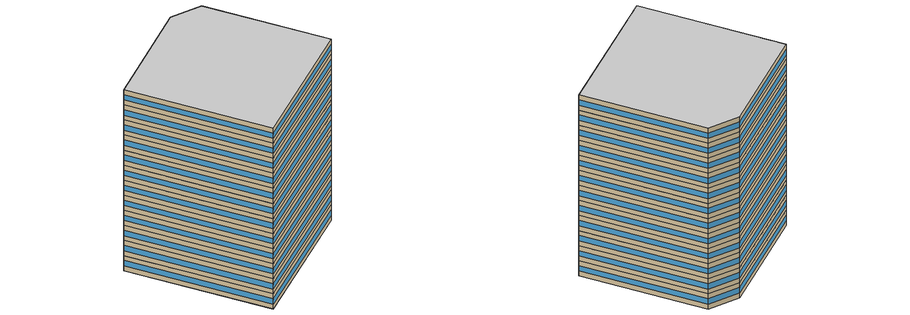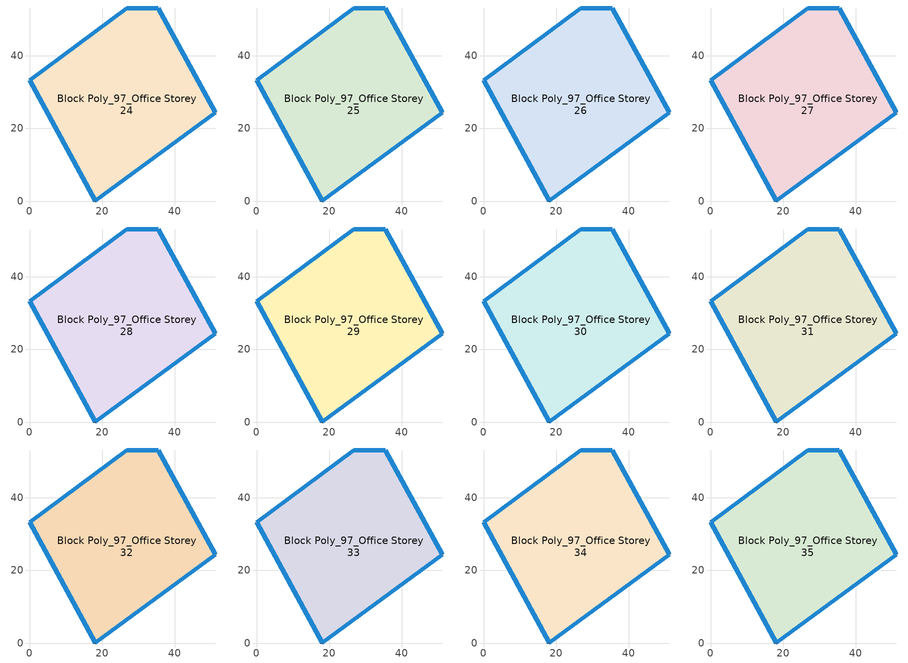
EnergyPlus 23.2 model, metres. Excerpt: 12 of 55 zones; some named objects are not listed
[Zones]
Block Poly_97_Office Storey 24
 floor to Block Poly_97_Office Storey 23 (HSCWZ_Public&Industrial_1995_FloorSlab): 35.51,53.2 51.22,24.39 18.12,0 0,33.28 26.85,53.21 z96
 wall outside (HSCWZ_Public&Industrial_1995_ExtWall): 26.85,53.21 0,33.28 18.12,0 51.22,24.39 35.51,53.2 26.85,53.21 z96:100
 window (HSCWZ_Public&Industrial_1995_Win): 26.83,53.2 0.01,33.29 / 0.01,33.27 18.11,0.02 / 18.14,0.01 51.21,24.37 / 51.21,24.4 35.52,53.19 / 35.51,53.2 26.85,53.21 z97.3:98.7
Block Poly_97_Office Storey 25
 floor to Block Poly_97_Office Storey 24 (HSCWZ_Public&Industrial_1995_FloorSlab): 35.51,53.2 51.22,24.39 18.12,0 0,33.28 26.85,53.21 z100
 wall outside (HSCWZ_Public&Industrial_1995_ExtWall): 26.85,53.21 0,33.28 18.12,0 51.22,24.39 35.51,53.2 26.85,53.21 z100:104
 window (HSCWZ_Public&Industrial_1995_Win): 26.83,53.2 0.01,33.29 / 0.01,33.27 18.11,0.02 / 18.14,0.01 51.21,24.37 / 51.21,24.4 35.52,53.19 / 35.51,53.2 26.85,53.21 z101.3:102.7
Block Poly_97_Office Storey 26
 floor to Block Poly_97_Office Storey 25 (HSCWZ_Public&Industrial_1995_FloorSlab): 35.51,53.2 51.22,24.39 18.12,0 0,33.28 26.85,53.21 z104
 wall outside (HSCWZ_Public&Industrial_1995_ExtWall): 26.85,53.21 0,33.28 18.12,0 51.22,24.39 35.51,53.2 26.85,53.21 z104:108
 window (HSCWZ_Public&Industrial_1995_Win): 26.83,53.2 0.01,33.29 / 0.01,33.27 18.11,0.02 / 18.14,0.01 51.21,24.37 / 51.21,24.4 35.52,53.19 / 35.51,53.2 26.85,53.21 z105.3:106.7
Block Poly_97_Office Storey 27
 floor to Block Poly_97_Office Storey 26 (HSCWZ_Public&Industrial_1995_FloorSlab): 35.51,53.2 51.22,24.39 18.12,0 0,33.28 26.85,53.21 z108
 wall outside (HSCWZ_Public&Industrial_1995_ExtWall): 26.85,53.21 0,33.28 18.12,0 51.22,24.39 35.51,53.2 26.85,53.21 z108:112
 window (HSCWZ_Public&Industrial_1995_Win): 26.83,53.2 0.01,33.29 / 0.01,33.27 18.11,0.02 / 18.14,0.01 51.21,24.37 / 51.21,24.4 35.52,53.19 / 35.51,53.2 26.85,53.21 z109.3:110.7
Block Poly_97_Office Storey 28
 floor to Block Poly_97_Office Storey 27 (HSCWZ_Public&Industrial_1995_FloorSlab): 35.51,53.2 51.22,24.39 18.12,0 0,33.28 26.85,53.21 z112
 wall outside (HSCWZ_Public&Industrial_1995_ExtWall): 26.85,53.21 0,33.28 18.12,0 51.22,24.39 35.51,53.2 26.85,53.21 z112:116
 window (HSCWZ_Public&Industrial_1995_Win): 26.83,53.2 0.01,33.29 / 0.01,33.27 18.11,0.02 / 18.14,0.01 51.21,24.37 / 51.21,24.4 35.52,53.19 / 35.51,53.2 26.85,53.21 z113.3:114.7
Block Poly_97_Office Storey 29
 floor to Block Poly_97_Office Storey 28 (HSCWZ_Public&Industrial_1995_FloorSlab): 35.51,53.2 51.22,24.39 18.12,0 0,33.28 26.85,53.21 z116
 wall outside (HSCWZ_Public&Industrial_1995_ExtWall): 26.85,53.21 0,33.28 18.12,0 51.22,24.39 35.51,53.2 26.85,53.21 z116:120
 window (HSCWZ_Public&Industrial_1995_Win): 26.83,53.2 0.01,33.29 / 0.01,33.27 18.11,0.02 / 18.14,0.01 51.21,24.37 / 51.21,24.4 35.52,53.19 / 35.51,53.2 26.85,53.21 z117.3:118.7
Block Poly_97_Office Storey 30
 floor to Block Poly_97_Office Storey 29 (HSCWZ_Public&Industrial_1995_FloorSlab): 35.51,53.2 51.22,24.39 18.12,0 0,33.28 26.85,53.21 z120
 wall outside (HSCWZ_Public&Industrial_1995_ExtWall): 26.85,53.21 0,33.28 18.12,0 51.22,24.39 35.51,53.2 26.85,53.21 z120:124
 window (HSCWZ_Public&Industrial_1995_Win): 26.83,53.2 0.01,33.29 / 0.01,33.27 18.11,0.02 / 18.14,0.01 51.21,24.37 / 51.21,24.4 35.52,53.19 / 35.51,53.2 26.85,53.21 z121.3:122.7
Block Poly_97_Office Storey 31
 floor to Block Poly_97_Office Storey 30 (HSCWZ_Public&Industrial_1995_FloorSlab): 35.51,53.2 51.22,24.39 18.12,0 0,33.28 26.85,53.21 z124
 wall outside (HSCWZ_Public&Industrial_1995_ExtWall): 26.85,53.21 0,33.28 18.12,0 51.22,24.39 35.51,53.2 26.85,53.21 z124:128
 window (HSCWZ_Public&Industrial_1995_Win): 26.83,53.2 0.01,33.29 / 0.01,33.27 18.11,0.02 / 18.14,0.01 51.21,24.37 / 51.21,24.4 35.52,53.19 / 35.51,53.2 26.85,53.21 z125.3:126.7
Block Poly_97_Office Storey 32
 floor to Block Poly_97_Office Storey 31 (HSCWZ_Public&Industrial_1995_FloorSlab): 35.51,53.2 51.22,24.39 18.12,0 0,33.28 26.85,53.21 z128
 wall outside (HSCWZ_Public&Industrial_1995_ExtWall): 26.85,53.21 0,33.28 18.12,0 51.22,24.39 35.51,53.2 26.85,53.21 z128:132
 window (HSCWZ_Public&Industrial_1995_Win): 26.83,53.2 0.01,33.29 / 0.01,33.27 18.11,0.02 / 18.14,0.01 51.21,24.37 / 51.21,24.4 35.52,53.19 / 35.51,53.2 26.85,53.21 z129.3:130.7
Block Poly_97_Office Storey 33
 floor to Block Poly_97_Office Storey 32 (HSCWZ_Public&Industrial_1995_FloorSlab): 35.51,53.2 51.22,24.39 18.12,0 0,33.28 26.85,53.21 z132
 wall outside (HSCWZ_Public&Industrial_1995_ExtWall): 26.85,53.21 0,33.28 18.12,0 51.22,24.39 35.51,53.2 26.85,53.21 z132:136
 window (HSCWZ_Public&Industrial_1995_Win): 26.83,53.2 0.01,33.29 / 0.01,33.27 18.11,0.02 / 18.14,0.01 51.21,24.37 / 51.21,24.4 35.52,53.19 / 35.51,53.2 26.85,53.21 z133.3:134.7
Block Poly_97_Office Storey 34
 floor to Block Poly_97_Office Storey 33 (HSCWZ_Public&Industrial_1995_FloorSlab): 35.51,53.2 51.22,24.39 18.12,0 0,33.28 26.85,53.21 z136
 wall outside (HSCWZ_Public&Industrial_1995_ExtWall): 26.85,53.21 0,33.28 18.12,0 51.22,24.39 35.51,53.2 26.85,53.21 z136:140
 window (HSCWZ_Public&Industrial_1995_Win): 26.83,53.2 0.01,33.29 / 0.01,33.27 18.11,0.02 / 18.14,0.01 51.21,24.37 / 51.21,24.4 35.52,53.19 / 35.51,53.2 26.85,53.21 z137.3:138.7
Block Poly_97_Office Storey 35
 floor to Block Poly_97_Office Storey 34 (HSCWZ_Public&Industrial_1995_FloorSlab): 35.51,53.2 51.22,24.39 18.12,0 0,33.28 26.85,53.21 z140
 wall outside (HSCWZ_Public&Industrial_1995_ExtWall): 26.85,53.21 0,33.28 18.12,0 51.22,24.39 35.51,53.2 26.85,53.21 z140:144
 window (HSCWZ_Public&Industrial_1995_Win): 26.83,53.2 0.01,33.29 / 0.01,33.27 18.11,0.02 / 18.14,0.01 51.21,24.37 / 51.21,24.4 35.52,53.19 / 35.51,53.2 26.85,53.21 z141.3:142.7
 ceiling to Block Poly_97_Office Storey 36 (HSCWZ_Public&Industrial_1995_FloorSlab): 51.22,24.39 35.51,53.2 26.85,53.21 0,33.28 18.12,0 z144
[BUILDING]
shang4hai3shi4_Office_4_4_1995: North Axis=0; Terrain=City; Loads Convergence Tolerance Value=0.04; Temperature Convergence Tolerance Value=0.4; Solar Distribution=FullExterior; Maximum Number of Warmup Days=25; Minimum Number of Warmup Days=1
[MATERIAL] Thermal Absorptance=0.9; Solar Absorptance=0.7; Visible Absorptance=0.7
Name | Roughness | Thickness | Conductivity | Density | Specific Heat
Concrete | MediumRough | 0.1 | 1.7 | 2240 | 900
Brick | MediumRough | 0.1 | 0.72 | 1920 | 840
Tile | Smooth | 0.02 | 1.3 | 2200 | 900
Insulation 0.011 | Rough | 0.011 | 0.04 | 40 | 1500
Insulation 0.021 | Rough | 0.021 | 0.04 | 40 | 1500
[WINDOWMATERIAL:SIMPLEGLAZINGSYSTEM]
HSCWZ_Public&Industrial_1995_Win_material: UFactor=4.5; Solar Heat Gain Coefficient=0.6025
[CONSTRUCTION]
HSCWZ_Public&Industrial_1995_FloorSlab: Tile, Concrete, Insulation 0.021, Concrete, Tile
HSCWZ_Public&Industrial_1995_Win: HSCWZ_Public&Industrial_1995_Win_material
HSCWZ_Public&Industrial_1995_ExtWall: Brick, Concrete, Insulation 0.011
[ZONE] Type=1; Multiplier=1; Ceiling Height=autocalculate; Volume=autocalculate; Floor Area=autocalculate; Part of Total Floor Area=Yes
Block Poly_97_Office Storey 24; Block Poly_97_Office Storey 25; Block Poly_97_Office Storey 26; Block Poly_97_Office Storey 27; Block Poly_97_Office Storey 28; Block Poly_97_Office Storey 29; Block Poly_97_Office Storey 30; Block Poly_97_Office Storey 31; Block Poly_97_Office Storey 32; Block Poly_97_Office Storey 33; Block Poly_97_Office Storey 34; Block Poly_97_Office Storey 35
[PEOPLE] Number of People Schedule=People_Schedule; Number of People Calculation Method=Area/Person; Floor Area per Person=17; Fraction Radiant=0.3; Sensible Heat Fraction=autocalculate; Activity Level Schedule=CN_GenericActivityLevel; Carbon Dioxide Generation Rate=3.82e-08; Enable ASHRAE 55 Comfort Warnings=No; Mean Radiant Temperature Calculation Type=ZoneAveraged; Clothing Insulation Calculation Method=ClothingInsulationSchedule; Cold Stress Temperature Threshold=15.56; Heat Stress Temperature Threshold=30
Name | Zone or ZoneList or Space or SpaceList
People_Block Poly_97_Office Storey 24 | Block Poly_97_Office Storey 24
People_Block Poly_97_Office Storey 25 | Block Poly_97_Office Storey 25
People_Block Poly_97_Office Storey 26 | Block Poly_97_Office Storey 26
People_Block Poly_97_Office Storey 27 | Block Poly_97_Office Storey 27
People_Block Poly_97_Office Storey 28 | Block Poly_97_Office Storey 28
People_Block Poly_97_Office Storey 29 | Block Poly_97_Office Storey 29
People_Block Poly_97_Office Storey 30 | Block Poly_97_Office Storey 30
People_Block Poly_97_Office Storey 31 | Block Poly_97_Office Storey 31
People_Block Poly_97_Office Storey 32 | Block Poly_97_Office Storey 32
People_Block Poly_97_Office Storey 33 | Block Poly_97_Office Storey 33
People_Block Poly_97_Office Storey 34 | Block Poly_97_Office Storey 34
People_Block Poly_97_Office Storey 35 | Block Poly_97_Office Storey 35
[LIGHTS] Schedule=Lights_Schedule; Design Level Calculation Method=Watts/Area; Watts per Zone Floor Area=11; Return Air Fraction=0; Fraction Radiant=0; Fraction Visible=0; Fraction Replaceable=1; EndUse Subcategory=General; Return Air Fraction Calculated from Plenum Temperature=No; Return Air Fraction Function of Plenum Temperature Coefficient 1=0; Return Air Fraction Function of Plenum Temperature Coefficient 2=0
Name | Zone or ZoneList or Space or SpaceList
Lights_Block Poly_97_Office Storey 24 | Block Poly_97_Office Storey 24
Lights_Block Poly_97_Office Storey 25 | Block Poly_97_Office Storey 25
Lights_Block Poly_97_Office Storey 26 | Block Poly_97_Office Storey 26
Lights_Block Poly_97_Office Storey 27 | Block Poly_97_Office Storey 27
Lights_Block Poly_97_Office Storey 28 | Block Poly_97_Office Storey 28
Lights_Block Poly_97_Office Storey 29 | Block Poly_97_Office Storey 29
Lights_Block Poly_97_Office Storey 30 | Block Poly_97_Office Storey 30
Lights_Block Poly_97_Office Storey 31 | Block Poly_97_Office Storey 31
Lights_Block Poly_97_Office Storey 32 | Block Poly_97_Office Storey 32
Lights_Block Poly_97_Office Storey 33 | Block Poly_97_Office Storey 33
Lights_Block Poly_97_Office Storey 34 | Block Poly_97_Office Storey 34
Lights_Block Poly_97_Office Storey 35 | Block Poly_97_Office Storey 35
[ELECTRICEQUIPMENT] Schedule=ElectricEquipment_Schedule; Design Level Calculation Method=Watts/Area; Watts per Zone Floor Area=10; Fraction Latent=0; Fraction Radiant=0; Fraction Lost=0; EndUse Subcategory=General
Name | Zone or ZoneList or Space or SpaceList
ElectricEquipment_Block Poly_97_Office Storey 24 | Block Poly_97_Office Storey 24
ElectricEquipment_Block Poly_97_Office Storey 25 | Block Poly_97_Office Storey 25
ElectricEquipment_Block Poly_97_Office Storey 26 | Block Poly_97_Office Storey 26
ElectricEquipment_Block Poly_97_Office Storey 27 | Block Poly_97_Office Storey 27
ElectricEquipment_Block Poly_97_Office Storey 28 | Block Poly_97_Office Storey 28
ElectricEquipment_Block Poly_97_Office Storey 29 | Block Poly_97_Office Storey 29
ElectricEquipment_Block Poly_97_Office Storey 30 | Block Poly_97_Office Storey 30
ElectricEquipment_Block Poly_97_Office Storey 31 | Block Poly_97_Office Storey 31
ElectricEquipment_Block Poly_97_Office Storey 32 | Block Poly_97_Office Storey 32
ElectricEquipment_Block Poly_97_Office Storey 33 | Block Poly_97_Office Storey 33
ElectricEquipment_Block Poly_97_Office Storey 34 | Block Poly_97_Office Storey 34
ElectricEquipment_Block Poly_97_Office Storey 35 | Block Poly_97_Office Storey 35
[ZONEINFILTRATION:DESIGNFLOWRATE] Schedule=AirEx_ConditionedTime_Schedule; Design Flow Rate Calculation Method=AirChanges/Hour; Air Changes per Hour=1; Constant Term Coefficient=1; Temperature Term Coefficient=0; Velocity Term Coefficient=0; Velocity Squared Term Coefficient=0
Name | Zone or ZoneList or Space or SpaceList
Infil 25 | Block Poly_97_Office Storey 24
Infil 26 | Block Poly_97_Office Storey 25
Infil 27 | Block Poly_97_Office Storey 26
Infil 28 | Block Poly_97_Office Storey 27
Infil 29 | Block Poly_97_Office Storey 28
Infil 30 | Block Poly_97_Office Storey 29
Infil 31 | Block Poly_97_Office Storey 30
Infil 32 | Block Poly_97_Office Storey 31
Infil 33 | Block Poly_97_Office Storey 32
Infil 34 | Block Poly_97_Office Storey 33
Infil 35 | Block Poly_97_Office Storey 34
Infil 36 | Block Poly_97_Office Storey 35
[HVACTEMPLATE:ZONE:IDEALLOADSAIRSYSTEM] Template Thermostat=HVACTemp; System Availability Schedule=HVAC_ConditionedTime_Schedule; Maximum Heating Supply Air Temperature=50; Minimum Cooling Supply Air Temperature=13; Maximum Heating Supply Air Humidity Ratio=0.0156; Minimum Cooling Supply Air Humidity Ratio=0.0077; Heating Limit=NoLimit; Cooling Limit=NoLimit; Heating Availability Schedule=Heating_Period_Schedule; Cooling Availability Schedule=Cooling_Period_Schedule; Dehumidification Control Type=ConstantSensibleHeatRatio; Cooling Sensible Heat Ratio=0.7; Dehumidification Setpoint=60; Humidification Control Type=None; Humidification Setpoint=30; Outdoor Air Method=None; Outdoor Air Flow Rate per Person=0.00944; Outdoor Air Flow Rate per Zone Floor Area=0; Outdoor Air Flow Rate per Zone=0; Demand Controlled Ventilation Type=None; Outdoor Air Economizer Type=NoEconomizer; Heat Recovery Type=None; Sensible Heat Recovery Effectiveness=0.7; Latent Heat Recovery Effectiveness=0.65
Block Poly_97_Office Storey 24; Block Poly_97_Office Storey 25; Block Poly_97_Office Storey 26; Block Poly_97_Office Storey 27; Block Poly_97_Office Storey 28; Block Poly_97_Office Storey 29; Block Poly_97_Office Storey 30; Block Poly_97_Office Storey 31; Block Poly_97_Office Storey 32; Block Poly_97_Office Storey 33; Block Poly_97_Office Storey 34; Block Poly_97_Office Storey 35
[SCHEDULE:COMPACT]
People_Schedule; Lights_Schedule: Through: 12/31, For: Weekdays, Until: 07:00, 0, Until: 08:00, 0.1, Until: 09:00, 0.5, Until: 12:00, 0.95, Until: 14:00, 0.8, Until: 18:00, 0.95, Until: 20:00, 0.3, Until: 24:00, 0, For: AllOtherDays, Until: 24:00, 0
ElectricEquipment_Schedule: Through: 12/31, For: Weekdays, Until: 07:00, 0, Until: 08:00, 0.1, Until: 09:00, 0.5, Until: 12:00, 0.95, Until: 14:00, 0.5, Until: 18:00, 0.95, Until: 20:00, 0.3, Until: 24:00, 0, For: AllOtherDays, Until: 24:00, 0
Heating_Period_Schedule: Through: 04/15, For: AllDays, Until: 24:00, 1, Through: 11/01, For: AllDays, Until: 24:00, 0, Through: 12/31, For: AllDays, Until: 24:00, 1
Cooling_Period_Schedule: Through: 04/15, For: AllDays, Until: 24:00, 0, Through: 10/31, For: AllDays, Until: 24:00, 1, Through: 12/31, For: AllDays, Until: 24:00, 0
HVAC_ConditionedTime_Schedule: Through: 12/31, For: Weekdays, Until: 08:00, 0, Until: 18:00, 1, Until: 24:00, 0, For: AllOtherDays, Until: 24:00, 0
AirEx_ConditionedTime_Schedule: Through: 12/31, For: Weekdays, Until: 07:00, 0, Until: 20:00, 1.5, Until: 24:00, 0, For: AllOtherDays, Until: 24:00, 0
CN_GenericActivityLevel: Through: 12/31, For: Weekdays, Until: 08:00, 80, Until: 18:00, 120, Until: 24:00, 80, For: AllOtherDays, Until: 24:00, 80
